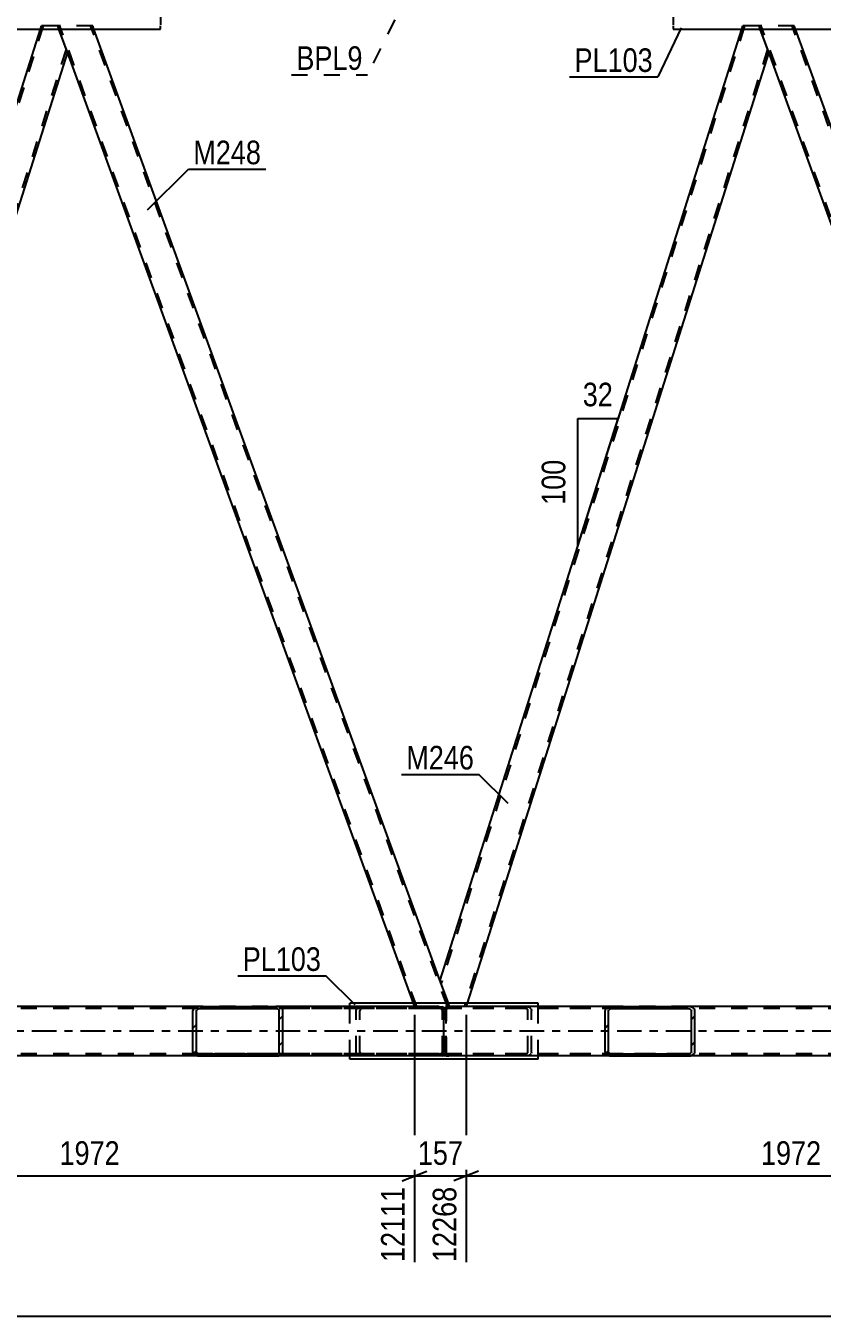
# Model space of a CAD drawing. Header units: millimetres. Extents: x -832 to 357, y -842 to -1.
# Drawn here: x -305.8 to -209.2, y -403.7 to -247.1 of the extents above; entities that cross this region are included whole.
import ezdxf

# ---------------------------------------------------------------- set-up
doc = ezdxf.new("R2010")
doc.units = ezdxf.units.MM
doc.linetypes.add('DXK_LINE_DOT2', pattern=[3.9198, 1.9599, -1.9599])
doc.linetypes.add('DXK_LINE_DOT3', pattern=[5.9187, 2.979, -0.9799, 0.9799, -0.9799])
doc.styles.add('Arial Narrow', font='ARIALN.TTF', dxfattribs={"height": 0.2})

# ---------------------------------------------------------------- blocks, each defined once
blk = doc.blocks.new('Part-570388851-2011 - 1253')
at = {"color": 7, "linetype": 'DXK_LINE_DOT2'}
for p, q in [((-303.73, -247.1), (-340.57, -363.27)), ((-303.98, -247.1), (-304.11, -247.5)), ((-301.97, -247.1), (-303.98, -247.1)), ((-301.82, -247.5), (-301.97, -247.1)), ((-300.94, -249.94), (-337.77, -366.1)), ((-300.8, -250.31), (-301.02, -249.71)), ((-339.53, -366.1), (-339.68, -365.7)), ((-337.52, -366.1), (-339.53, -366.1)), ((-337.4, -365.7), (-337.52, -366.1))]:
    blk.add_line(p, q, dxfattribs=at)
at = {"color": 2, "linetype": 'Continuous'}
for p, q in [((-304.11, -247.5), (-340.7, -362.9)), ((-301.07, -249.57), (-301.82, -247.5)), ((-300.8, -250.31), (-337.4, -365.7)), ((-300.8, -250.31), (-301.07, -249.57)), ((-339.68, -365.7), (-340.7, -362.9))]:
    blk.add_line(p, q, dxfattribs=at)
blk = doc.blocks.new('Part-570388851-1875 - 1253')
at = {"color": 2, "linetype": 'Continuous'}
for p, q in [((-243.65, -365.7), (-266.53, -365.7)), ((-266.53, -366.1), (-266.53, -365.7)), ((-243.65, -366.1), (-243.65, -365.7)), ((-266.53, -372.5), (-266.53, -372.1)), ((-243.65, -372.5), (-266.53, -372.5)), ((-243.65, -372.5), (-243.65, -372.1))]:
    blk.add_line(p, q, dxfattribs=at)
at = {"color": 7, "linetype": 'DXK_LINE_DOT2'}
for p, q in [((-266.53, -372.1), (-266.53, -366.1)), ((-243.65, -372.1), (-243.65, -366.1)), ((-266.53, -372.1), (-266.53, -372.07))]:
    blk.add_line(p, q, dxfattribs=at)
blk = doc.blocks.new('Part-570388851-1887 - 1253')
at = {"linetype": 'Continuous'}
h = blk.add_hatch(dxfattribs=at)
h.set_pattern_fill('', scale=0.7, style=0, pattern_type=0)
h.set_pattern_definition([(45, (-235.4762, -371.8067), (-1.57154, 1.57154), [])])
h.paths.add_polyline_path([(-235.54, -371.62), (-235.48, -371.81), (-235.29, -371.96), (-235, -372.07), (-234.67, -372.1), (-225.5, -372.1), (-225.17, -372.07), (-224.88, -371.96), (-224.69, -371.81), (-224.63, -371.62), (-224.63, -366.58), (-224.69, -366.4), (-224.88, -366.24), (-225.17, -366.14), (-225.5, -366.1), (-234.67, -366.1), (-235, -366.14), (-235.29, -366.24), (-235.48, -366.4), (-235.54, -366.58)])
h.paths.add_polyline_path([(-235.07, -366.49), (-234.98, -366.41), (-234.84, -366.36), (-234.67, -366.34), (-225.5, -366.34), (-225.33, -366.36), (-225.19, -366.41), (-225.1, -366.49), (-225.06, -366.58), (-225.06, -371.62), (-225.1, -371.71), (-225.19, -371.79), (-225.33, -371.84), (-225.5, -371.86), (-234.67, -371.86), (-234.84, -371.84), (-234.98, -371.79), (-235.07, -371.71), (-235.11, -371.62), (-235.11, -366.58)])
at = {"color": 2, "linetype": 'Continuous'}
for p, q in [((-255.06, -366.4), (-254.96, -366.24)), ((-254.96, -366.24), (-254.82, -366.14)), ((-254.82, -366.14), (-254.49, -366.1)), ((-234.67, -366.1), (-254.49, -366.1)), ((-234.67, -366.1), (-235, -366.14)), ((-234.84, -366.36), (-234.67, -366.34)), ((-234.67, -366.1), (-225.5, -366.1)), ((-234.67, -366.34), (-225.5, -366.34)), ((-225.17, -366.14), (-225.5, -366.1)), ((-225.5, -366.34), (-225.33, -366.36)), ((-255.09, -366.58), (-255.06, -366.4)), ((-255.09, -371.62), (-255.09, -366.58)), ((-235.48, -366.4), (-235.54, -366.58)), ((-235.54, -371.62), (-235.54, -366.58)), ((-235.11, -366.58), (-235.07, -366.49)), ((-235.11, -371.62), (-235.11, -366.58)), ((-225.1, -366.49), (-225.06, -366.58)), ((-225.06, -371.62), (-225.06, -366.58)), ((-224.63, -366.58), (-224.69, -366.4)), ((-224.63, -371.62), (-224.63, -366.58)), ((-255.06, -371.81), (-255.09, -371.62)), ((-254.96, -371.96), (-255.06, -371.81)), ((-254.82, -372.07), (-254.96, -371.96)), ((-254.82, -372.07), (-254.49, -372.1)), ((-234.67, -372.1), (-254.49, -372.1)), ((-235.54, -371.62), (-235.48, -371.81)), ((-235.07, -371.71), (-235.11, -371.62)), ((-235, -372.07), (-234.67, -372.1)), ((-234.67, -371.86), (-234.84, -371.84)), ((-234.67, -371.86), (-225.5, -371.86)), ((-234.67, -372.1), (-225.5, -372.1)), ((-225.33, -371.84), (-225.5, -371.86)), ((-225.5, -372.1), (-225.17, -372.07)), ((-225.06, -371.62), (-225.1, -371.71)), ((-224.69, -371.81), (-224.63, -371.62))]:
    blk.add_line(p, q, dxfattribs=at)
at = {"color": 7, "linetype": 'DXK_LINE_DOT2'}
for p, q in [((-254.82, -372.07), (-254.82, -366.14)), ((-254.66, -366.36), (-254.8, -366.41)), ((-254.49, -366.34), (-254.66, -366.36)), ((-225.5, -366.34), (-254.49, -366.34)), ((-245.32, -366.1), (-244.99, -366.14)), ((-245.16, -366.36), (-245.32, -366.34)), ((-225.5, -366.1), (-234.67, -366.1)), ((-254.86, -366.49), (-254.87, -366.58)), ((-254.87, -371.62), (-254.87, -366.58)), ((-254.8, -366.41), (-254.86, -366.49)), ((-254.8, -371.79), (-254.8, -366.41)), ((-244.89, -366.58), (-244.92, -366.49)), ((-244.89, -371.62), (-244.89, -366.58)), ((-244.52, -366.4), (-244.45, -366.58)), ((-244.45, -371.62), (-244.45, -366.58)), ((-254.87, -371.62), (-254.86, -371.71)), ((-254.86, -371.71), (-254.8, -371.79)), ((-254.8, -371.79), (-254.66, -371.84)), ((-254.66, -371.84), (-254.49, -371.86)), ((-225.5, -371.86), (-254.49, -371.86)), ((-245.32, -371.86), (-245.16, -371.84)), ((-244.99, -372.07), (-245.32, -372.1)), ((-244.92, -371.71), (-244.89, -371.62)), ((-244.45, -371.62), (-244.52, -371.81)), ((-225.5, -372.1), (-234.67, -372.1))]:
    blk.add_line(p, q, dxfattribs=at)
for centre, radius, start, end in [((-245.22, -366.76), 0.408, 41.9269, 80.4778), ((-245.12, -366.95), 0.817, 41.9269, 80.4778), ((-245.22, -371.44), 0.408, 279.5223, 318.0732), ((-245.12, -371.26), 0.817, 279.5223, 318.0732)]:
    blk.add_arc(centre, radius, start, end, dxfattribs=at)
at = {"color": 2, "linetype": 'Continuous'}
for centre, radius, start, end in [((-234.87, -366.95), 0.817, 99.5223, 138.0732), ((-234.77, -366.76), 0.408, 99.5223, 138.0732), ((-225.4, -366.76), 0.408, 41.9269, 80.4778), ((-225.3, -366.95), 0.817, 41.9269, 80.4778), ((-234.87, -371.26), 0.817, 221.9269, 260.4778), ((-234.77, -371.44), 0.408, 221.9269, 260.4778), ((-225.4, -371.44), 0.408, 279.5223, 318.0732), ((-225.3, -371.26), 0.817, 279.5223, 318.0732)]:
    blk.add_arc(centre, radius, start, end, dxfattribs=at)
blk = doc.blocks.new('Part-570388851-2091 - 1253')
at = {"linetype": 'Continuous'}
h = blk.add_hatch(dxfattribs=at)
h.set_pattern_fill('', scale=0.7, style=0, pattern_type=0)
h.set_pattern_definition([(45, (-285.4863, -371.8067), (-1.57154, 1.57154), [])])
h.paths.add_polyline_path([(-285.55, -371.62), (-285.49, -371.81), (-285.3, -371.96), (-285.01, -372.07), (-284.68, -372.1), (-275.51, -372.1), (-275.18, -372.07), (-274.89, -371.96), (-274.7, -371.81), (-274.64, -371.62), (-274.64, -366.58), (-274.7, -366.4), (-274.89, -366.24), (-275.18, -366.14), (-275.51, -366.1), (-284.68, -366.1), (-285.01, -366.14), (-285.3, -366.24), (-285.49, -366.4), (-285.55, -366.58)])
h.paths.add_polyline_path([(-285.08, -366.49), (-284.99, -366.41), (-284.85, -366.36), (-284.68, -366.34), (-275.51, -366.34), (-275.34, -366.36), (-275.2, -366.41), (-275.11, -366.49), (-275.07, -366.58), (-275.07, -371.62), (-275.11, -371.71), (-275.2, -371.79), (-275.34, -371.84), (-275.51, -371.86), (-284.68, -371.86), (-284.85, -371.84), (-284.99, -371.79), (-285.08, -371.71), (-285.12, -371.62), (-285.12, -366.58)])
at = {"color": 2, "linetype": 'Continuous'}
for p, q in [((-284.68, -366.1), (-285.01, -366.14)), ((-284.85, -366.36), (-284.68, -366.34)), ((-284.68, -366.1), (-275.51, -366.1)), ((-284.68, -366.34), (-275.51, -366.34)), ((-255.69, -366.1), (-275.51, -366.1)), ((-275.18, -366.14), (-275.51, -366.1)), ((-275.51, -366.34), (-275.34, -366.36)), ((-255.69, -366.1), (-255.36, -366.14)), ((-285.49, -366.4), (-285.55, -366.58)), ((-285.55, -371.62), (-285.55, -366.58)), ((-285.12, -366.58), (-285.08, -366.49)), ((-285.12, -371.62), (-285.12, -366.58)), ((-275.11, -366.49), (-275.07, -366.58)), ((-275.07, -371.62), (-275.07, -366.58)), ((-274.64, -366.58), (-274.7, -366.4)), ((-274.64, -371.62), (-274.64, -366.58)), ((-285.55, -371.62), (-285.49, -371.81)), ((-285.08, -371.71), (-285.12, -371.62)), ((-285.01, -372.07), (-284.68, -372.1)), ((-284.68, -371.86), (-284.85, -371.84)), ((-284.68, -371.86), (-275.51, -371.86)), ((-284.68, -372.1), (-275.51, -372.1)), ((-275.34, -371.84), (-275.51, -371.86)), ((-275.51, -372.1), (-275.18, -372.07)), ((-255.69, -372.1), (-275.51, -372.1)), ((-275.07, -371.62), (-275.11, -371.71)), ((-274.7, -371.81), (-274.64, -371.62)), ((-255.36, -372.07), (-255.69, -372.1))]:
    blk.add_line(p, q, dxfattribs=at)
at = {"color": 7, "linetype": 'DXK_LINE_DOT2'}
for p, q in [((-284.68, -366.1), (-275.51, -366.1)), ((-255.69, -366.34), (-284.68, -366.34)), ((-265.19, -366.14), (-264.86, -366.1)), ((-264.86, -366.34), (-265.03, -366.36)), ((-255.52, -366.36), (-255.69, -366.34)), ((-265.73, -366.58), (-265.67, -366.4)), ((-265.73, -371.62), (-265.73, -366.58)), ((-265.26, -366.49), (-265.29, -366.58)), ((-265.29, -371.62), (-265.29, -366.58)), ((-255.25, -366.58), (-255.29, -366.49)), ((-255.25, -371.62), (-255.25, -366.58)), ((-254.88, -366.4), (-254.82, -366.58)), ((-254.82, -371.62), (-254.82, -366.58)), ((-255.69, -371.86), (-284.68, -371.86)), ((-284.68, -372.1), (-275.51, -372.1)), ((-265.67, -371.81), (-265.73, -371.62)), ((-265.29, -371.62), (-265.26, -371.71)), ((-264.86, -372.1), (-265.19, -372.07)), ((-265.03, -371.84), (-264.86, -371.86)), ((-255.69, -371.86), (-255.52, -371.84)), ((-255.29, -371.71), (-255.25, -371.62)), ((-254.82, -371.62), (-254.88, -371.81))]:
    blk.add_line(p, q, dxfattribs=at)
at = {"color": 2, "linetype": 'Continuous'}
for centre, radius, start, end in [((-284.88, -366.95), 0.817, 99.5223, 138.0732), ((-284.78, -366.76), 0.408, 99.5223, 138.0732), ((-275.41, -366.76), 0.408, 41.9269, 80.4778), ((-275.31, -366.95), 0.817, 41.9269, 80.4778), ((-255.49, -366.95), 0.817, 52.5176, 80.4778), ((-284.88, -371.26), 0.817, 221.9269, 260.4778), ((-284.78, -371.44), 0.408, 221.9269, 260.4778), ((-275.41, -371.44), 0.408, 279.5223, 318.0732), ((-275.31, -371.26), 0.817, 279.5223, 318.0732), ((-255.49, -371.26), 0.817, 279.5223, 307.4771)]:
    blk.add_arc(centre, radius, start, end, dxfattribs=at)
at = {"color": 7, "linetype": 'DXK_LINE_DOT2'}
for centre, radius, start, end in [((-265.06, -366.95), 0.817, 99.5223, 138.0732), ((-264.96, -366.76), 0.408, 99.5223, 138.0732), ((-255.59, -366.76), 0.408, 41.9269, 80.4778), ((-255.49, -366.95), 0.817, 41.9269, 52.5176), ((-265.06, -371.26), 0.817, 221.9269, 260.4778), ((-264.96, -371.44), 0.408, 221.9269, 260.4778), ((-255.59, -371.44), 0.408, 279.5223, 318.0732), ((-255.49, -371.26), 0.817, 307.4771, 318.0732)]:
    blk.add_arc(centre, radius, start, end, dxfattribs=at)
blk = doc.blocks.new('Part-570388851-1950 - 1253')
at = {"color": 2, "linetype": 'Continuous'}
for p, q in [((-227.26, -240.7), (-227.26, -241.1)), ((-204.37, -240.7), (-227.26, -240.7)), ((-204.37, -240.7), (-204.37, -241.1)), ((-227.26, -247.1), (-227.26, -247.5)), ((-204.37, -247.5), (-204.37, -247.1)), ((-227.26, -247.5), (-204.37, -247.5))]:
    blk.add_line(p, q, dxfattribs=at)
at = {"color": 7, "linetype": 'DXK_LINE_DOT2'}
for p, q in [((-227.26, -241.1), (-227.26, -247.1)), ((-204.37, -241.1), (-204.37, -247.1))]:
    blk.add_line(p, q, dxfattribs=at)
blk = doc.blocks.new('Part-570388851-1955 - 1253')
at = {"color": 2, "linetype": 'Continuous'}
for p, q in [((-312.39, -240.7), (-312.39, -241.1)), ((-289.51, -240.7), (-312.39, -240.7)), ((-289.51, -240.7), (-289.51, -241.1)), ((-312.39, -247.1), (-312.39, -247.5)), ((-289.51, -247.5), (-289.51, -247.1)), ((-312.39, -247.5), (-289.51, -247.5))]:
    blk.add_line(p, q, dxfattribs=at)
at = {"color": 7, "linetype": 'DXK_LINE_DOT2'}
for p, q in [((-312.39, -241.1), (-312.39, -247.1)), ((-289.51, -241.1), (-289.51, -247.1))]:
    blk.add_line(p, q, dxfattribs=at)
blk = doc.blocks.new('Part-570388851-2006 - 1253')
at = {"color": 7, "linetype": 'DXK_LINE_DOT2'}
for p, q in [((-218.6, -247.1), (-255.43, -363.27)), ((-218.85, -247.1), (-218.98, -247.5)), ((-216.84, -247.1), (-218.85, -247.1)), ((-216.69, -247.5), (-216.84, -247.1)), ((-215.8, -249.94), (-252.64, -366.1)), ((-215.67, -250.31), (-215.89, -249.71)), ((-254.4, -366.1), (-254.55, -365.7)), ((-252.39, -366.1), (-254.4, -366.1)), ((-252.26, -365.7), (-252.39, -366.1))]:
    blk.add_line(p, q, dxfattribs=at)
at = {"color": 2, "linetype": 'Continuous'}
for p, q in [((-218.98, -247.5), (-255.57, -362.9)), ((-215.94, -249.57), (-216.69, -247.5)), ((-215.67, -250.31), (-252.26, -365.7)), ((-215.67, -250.31), (-215.94, -249.57)), ((-254.55, -365.7), (-255.57, -362.9))]:
    blk.add_line(p, q, dxfattribs=at)
blk = doc.blocks.new('Part-570388851-2029 - 1253')
at = {"color": 7, "linetype": 'DXK_LINE_DOT2'}
for p, q in [((-65.38, -366.34), (-743.09, -366.34)), ((-225.5, -366.1), (-284.68, -366.1)), ((-65.38, -371.86), (-743.09, -371.86)), ((-65.38, -372.1), (-625.21, -372.1)), ((-225.5, -372.1), (-284.68, -372.1))]:
    blk.add_line(p, q, dxfattribs=at)
at = {"color": 2, "linetype": 'Continuous'}
for p, q in [((-284.68, -366.1), (-310.63, -366.1)), ((-199.55, -366.1), (-225.5, -366.1)), ((-284.68, -372.1), (-310.64, -372.1)), ((-199.54, -372.1), (-225.5, -372.1))]:
    blk.add_line(p, q, dxfattribs=at)
at = {"color": 7, "linetype": 'DXK_LINE_DOT3'}
blk.add_line((-65.38, -369.1), (-743.09, -369.1), dxfattribs=at)
blk = doc.blocks.new('Part-570388851-2064 - 1253')
at = {"color": 7, "linetype": 'DXK_LINE_DOT2'}
for p, q in [((-297.71, -247.1), (-301.97, -247.1)), ((-300.8, -250.31), (-301.97, -247.1)), ((-258.4, -366.1), (-301.71, -247.1)), ((-254.66, -366.1), (-297.97, -247.1)), ((-297.57, -247.5), (-297.71, -247.1)), ((-254.4, -366.1), (-255.57, -362.9)), ((-258.66, -366.1), (-258.8, -365.7)), ((-258.66, -366.1), (-254.4, -366.1))]:
    blk.add_line(p, q, dxfattribs=at)
at = {"color": 2, "linetype": 'Continuous'}
for p, q in [((-255.57, -362.9), (-297.57, -247.5)), ((-258.8, -365.7), (-300.8, -250.31))]:
    blk.add_line(p, q, dxfattribs=at)
blk = doc.blocks.new('Part-570388851-2120 - 1253')
at = {"color": 7, "linetype": 'DXK_LINE_DOT2'}
for p, q in [((-212.58, -247.1), (-216.84, -247.1)), ((-215.67, -250.31), (-216.84, -247.1)), ((-173.27, -366.1), (-216.58, -247.1)), ((-169.52, -366.1), (-212.83, -247.1)), ((-212.43, -247.5), (-212.58, -247.1)), ((-169.27, -366.1), (-170.43, -362.9)), ((-173.52, -366.1), (-173.67, -365.7)), ((-173.52, -366.1), (-169.27, -366.1))]:
    blk.add_line(p, q, dxfattribs=at)
at = {"color": 2, "linetype": 'Continuous'}
for p, q in [((-170.43, -362.9), (-212.43, -247.5)), ((-173.67, -365.7), (-215.67, -250.31))]:
    blk.add_line(p, q, dxfattribs=at)
blk = doc.blocks.new('StraightDimension-570388851-3621 - 1253')
at = {"color": 7, "linetype": 'Continuous'}
for p, q in [((-252.39, -367.1), (-252.39, -397.1)), ((-173.52, -367.1), (-173.52, -397.1)), ((-250.89, -386.06), (-253.89, -387.26)), ((-252.39, -386.66), (-173.52, -386.66)), ((-175.02, -387.26), (-172.02, -386.06))]:
    blk.add_line(p, q, dxfattribs=at)
at = {"color": 0}
blk.add_wipeout([(-208.7, -385.91), (-208.7, -381.71), (-217.21, -381.71), (-217.21, -385.91)], dxfattribs=at)
at = {"color": 0, "linetype": 'Continuous'}
blk.add_wipeout([(-174.12, -387.36), (-178.32, -387.36), (-178.32, -397.7), (-174.12, -397.7)], dxfattribs=at)
at = {"color": 3, "style": 'Arial Narrow'}
blk.add_text('1972', height=2.863, dxfattribs=at).set_placement((-216.61, -385.31))
at = {"color": 3, "linetype": 'Continuous', "style": 'Arial Narrow'}
blk.add_text('14239', height=2.863, rotation=90.0002, dxfattribs=at).set_placement((-174.72, -397.1))
blk = doc.blocks.new('StraightDimension-570388851-3585 - 1253')
at = {"color": 7, "linetype": 'Continuous'}
for p, q in [((-337.52, -367.1), (-337.52, -397.1)), ((-258.66, -367.1), (-258.66, -397.1)), ((-336.02, -386.06), (-339.02, -387.26)), ((-337.52, -386.66), (-258.66, -386.66)), ((-260.16, -387.26), (-257.16, -386.06))]:
    blk.add_line(p, q, dxfattribs=at)
at = {"color": 0}
blk.add_wipeout([(-293.83, -385.91), (-293.83, -381.71), (-302.35, -381.71), (-302.35, -385.91)], dxfattribs=at)
at = {"color": 0, "linetype": 'Continuous'}
blk.add_wipeout([(-259.26, -387.36), (-263.46, -387.36), (-263.46, -397.7), (-259.26, -397.7)], dxfattribs=at)
at = {"color": 3, "style": 'Arial Narrow'}
blk.add_text('1972', height=2.863, dxfattribs=at).set_placement((-301.75, -385.31))
at = {"color": 3, "linetype": 'Continuous', "style": 'Arial Narrow'}
blk.add_text('12111', height=2.863, rotation=90.0002, dxfattribs=at).set_placement((-259.86, -397.1))
blk = doc.blocks.new('StraightDimension-570388851-3603 - 1253')
at = {"color": 7, "linetype": 'Continuous'}
for p, q in [((-258.66, -367.1), (-258.66, -397.1)), ((-252.39, -367.1), (-252.39, -397.1)), ((-260.16, -387.26), (-257.16, -386.06)), ((-258.66, -386.66), (-252.39, -386.66)), ((-250.89, -386.06), (-253.89, -387.26))]:
    blk.add_line(p, q, dxfattribs=at)
at = {"color": 0}
blk.add_wipeout([(-252.18, -385.91), (-252.18, -381.71), (-258.86, -381.71), (-258.86, -385.91)], dxfattribs=at)
at = {"color": 0, "linetype": 'Continuous'}
blk.add_wipeout([(-252.99, -387.36), (-257.19, -387.36), (-257.19, -397.7), (-252.99, -397.7)], dxfattribs=at)
at = {"color": 3, "style": 'Arial Narrow'}
blk.add_text('157', height=2.863, dxfattribs=at).set_placement((-258.26, -385.31))
at = {"color": 3, "linetype": 'Continuous', "style": 'Arial Narrow'}
blk.add_text('12268', height=2.863, rotation=90.0002, dxfattribs=at).set_placement((-253.59, -397.1))
blk = doc.blocks.new('StraightDimension-570388851-2238 - 1253')
at = {"color": 7, "linetype": 'Continuous'}
blk.add_line((-789.39, -403.67), (-52.48, -403.67), dxfattribs=at)
blk = doc.blocks.new('AngleDimension-570388851-2754 - 1253')
at = {"color": 7, "linetype": 'Continuous'}
for p, q in [((-233.62, -293.69), (-233.96, -294.77)), ((-238.86, -294.77), (-233.96, -294.77)), ((-238.86, -310.21), (-233.96, -294.77)), ((-238.86, -310.21), (-238.86, -294.77))]:
    blk.add_line(p, q, dxfattribs=at)
at = {"color": 0}
blk.add_wipeout([(-239.76, -299.15), (-243.96, -299.15), (-243.96, -305.83), (-239.76, -305.83)], dxfattribs=at)
at = {"color": 3, "style": 'Arial Narrow'}
blk.add_text('100', height=2.863, rotation=90.0002, dxfattribs=at).set_placement((-240.36, -305.23))
at = {"color": 0}
blk.add_wipeout([(-233.98, -293.87), (-233.98, -289.67), (-238.84, -289.67), (-238.84, -293.87)], dxfattribs=at)
at = {"color": 3, "style": 'Arial Narrow'}
blk.add_text('32', height=2.863, dxfattribs=at).set_placement((-238.24, -293.27))
blk = doc.blocks.new('Mark-570388851-1549 - 1253')
at = {"color": 0}
blk.add_wipeout([(-264.96, -252.45), (-264.96, -249.45), (-273, -249.45), (-273, -252.45)], dxfattribs=at)
blk.add_wipeout([(-264.96, -252.45), (-264.96, -249.45), (-273, -249.45), (-273, -252.45)], dxfattribs=at)
at = {"color": 30, "linetype": 'DXK_LINE_DOT2'}
for p in [(-255.87, -235.81), (-273.6, -253.05)]:
    blk.add_line(p, (-264.36, -253.05), dxfattribs=at)
at = {"color": 3, "style": 'Arial Narrow'}
blk.add_text('BPL9', height=2.863, dxfattribs=at).set_placement((-273, -252.45))
blk = doc.blocks.new('Mark-570388851-1871 - 1253')
at = {"color": 0}
blk.add_wipeout([(-270.01, -361.78), (-270.01, -358.78), (-279.51, -358.78), (-279.51, -361.78)], dxfattribs=at)
blk.add_wipeout([(-270.01, -361.78), (-270.01, -358.78), (-279.51, -358.78), (-279.51, -361.78)], dxfattribs=at)
at = {"color": 30, "linetype": 'Continuous'}
for p in [(-280.11, -362.38), (-265.87, -365.91)]:
    blk.add_line(p, (-269.41, -362.38), dxfattribs=at)
at = {"color": 3, "style": 'Arial Narrow'}
blk.add_text('PL103', height=2.863, dxfattribs=at).set_placement((-279.51, -361.78))
blk = doc.blocks.new('Mark-570388851-1946 - 1253')
at = {"color": 0}
blk.add_wipeout([(-229.73, -252.7), (-229.73, -249.7), (-239.24, -249.7), (-239.24, -252.7)], dxfattribs=at)
blk.add_wipeout([(-229.73, -252.7), (-229.73, -249.7), (-239.24, -249.7), (-239.24, -252.7)], dxfattribs=at)
at = {"color": 30, "linetype": 'Continuous'}
for p in [(-226.31, -247.35), (-239.84, -253.3)]:
    blk.add_line(p, (-229.13, -253.3), dxfattribs=at)
at = {"color": 3, "style": 'Arial Narrow'}
blk.add_text('PL103', height=2.863, dxfattribs=at).set_placement((-239.24, -252.7))
blk = doc.blocks.new('Mark-570388851-2002 - 1253')
at = {"color": 0}
blk.add_wipeout([(-251.44, -337.34), (-251.44, -334.34), (-259.66, -334.34), (-259.66, -337.34)], dxfattribs=at)
blk.add_wipeout([(-251.44, -337.34), (-251.44, -334.34), (-259.66, -334.34), (-259.66, -337.34)], dxfattribs=at)
at = {"color": 30, "linetype": 'Continuous'}
for p in [(-260.26, -337.94), (-247.3, -341.48)]:
    blk.add_line(p, (-250.84, -337.94), dxfattribs=at)
at = {"color": 3, "style": 'Arial Narrow'}
blk.add_text('M246', height=2.863, dxfattribs=at).set_placement((-259.66, -337.34))
blk = doc.blocks.new('Mark-570388851-2060 - 1253')
at = {"color": 0}
blk.add_wipeout([(-277.29, -263.9), (-277.29, -260.9), (-285.51, -260.9), (-285.51, -263.9)], dxfattribs=at)
blk.add_wipeout([(-277.29, -263.9), (-277.29, -260.9), (-285.51, -260.9), (-285.51, -263.9)], dxfattribs=at)
at = {"color": 30, "linetype": 'Continuous'}
for p, q in [((-291.06, -269.45), (-286.11, -264.5)), ((-286.11, -264.5), (-276.69, -264.5))]:
    blk.add_line(p, q, dxfattribs=at)
at = {"color": 3, "style": 'Arial Narrow'}
blk.add_text('M248', height=2.863, dxfattribs=at).set_placement((-285.51, -263.9))

msp = doc.modelspace()

# ---------------------------------------------------------------- block references
for name in ['Part-570388851-1955 - 1253', 'Part-570388851-1950 - 1253', 'Part-570388851-2011 - 1253', 'Part-570388851-2064 - 1253', 'Part-570388851-2006 - 1253', 'Part-570388851-2120 - 1253', 'Part-570388851-2029 - 1253', 'Part-570388851-2091 - 1253', 'Part-570388851-1875 - 1253', 'Part-570388851-1887 - 1253']:
    msp.add_blockref(name, (0, 0))

# ---------------------------------------------------------------- next in the draw order: block references
for name in ['StraightDimension-570388851-3585 - 1253', 'StraightDimension-570388851-3621 - 1253']:
    msp.add_blockref(name, (0, 0))

# ---------------------------------------------------------------- next in the draw order: block references
msp.add_blockref('StraightDimension-570388851-3603 - 1253', (0, 0))

# ---------------------------------------------------------------- next in the draw order: block references
msp.add_blockref('StraightDimension-570388851-2238 - 1253', (0, 0))

# ---------------------------------------------------------------- next in the draw order: block references
for name in ['Mark-570388851-1549 - 1253', 'Mark-570388851-1946 - 1253', 'Mark-570388851-2060 - 1253', 'AngleDimension-570388851-2754 - 1253', 'Mark-570388851-2002 - 1253', 'Mark-570388851-1871 - 1253']:
    msp.add_blockref(name, (0, 0))

doc.saveas('drawing.dxf')
